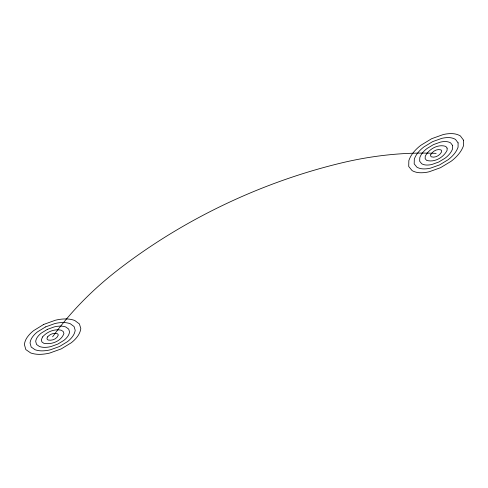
<?xml version="1.0" encoding="UTF-8"?>
<svg xmlns="http://www.w3.org/2000/svg" width="488" height="488" viewBox="0 0 488 488"><rect width="100%" height="100%" fill="white"/><g stroke="black" fill="none" stroke-linecap="round" stroke-linejoin="round"><path stroke-width="0.73" d="M436.132 153.372A292.611 213.195 -26.2 0 0 340.929 163.077A410.03 277.843 -24.3 0 0 117.797 270.041A291.818 212.506 -22.1 0 0 52.606 336.793M447.112 148.12L447.112 150.292C443.61 157.453 434.387 162.876 426.5 160.296L425.158 158.618L425.243 156.258C428.738 149.145 437.986 143.783 445.806 146.418L447.112 148.12M452.608 145.491L452.596 148.755A14.609 11.797 -45.1 0 1 449.576 153.958A21.631 17.544 -45.3 0 1 445.105 158.173L438.743 162.022L431.965 164.456A21.594 17.562 -45.1 0 1 426.402 165.036A13.701 11.133 -44.4 0 1 421.693 163.748L419.674 161.241L419.784 157.703A13.615 11.023 -43.8 0 1 422.565 152.774A21.246 17.111 -43.6 0 1 427.049 148.504L433.484 144.601L440.359 142.136A21.277 17.092 -43.9 0 1 445.971 141.581A13.664 10.992 -44.6 0 1 450.656 142.935L452.608 145.491M458.104 142.862L458.067 147.217A19.514 15.756 -45.4 0 1 454.029 154.153A28.926 23.491 -45.6 0 1 448.069 159.765L439.609 164.877L430.587 168.116A28.871 23.522 -45.3 0 1 423.181 168.897A18.282 14.872 -44.3 0 1 416.905 167.195L414.19 163.864L414.318 159.149A18.129 14.677 -43.6 0 1 418.021 152.579A28.243 22.723 -43.4 0 1 423.999 146.87L432.594 141.648L441.78 138.36A28.298 22.692 -43.8 0 1 449.271 137.622A18.215 14.628 -44.6 0 1 455.511 139.44L458.104 142.862M463.6 140.233L463.533 145.686A24.443 19.727 -45.6 0 1 458.47 154.348A36.277 29.487 -46 0 1 451.022 161.345L440.463 167.719L429.214 171.764A36.185 29.542 -45.5 0 1 419.967 172.746A22.863 18.629 -44.3 0 1 412.116 170.629L408.712 166.487L408.846 160.595A22.625 18.324 -43.4 0 1 413.452 152.378A35.209 28.292 -43.1 0 1 420.93 145.229L431.697 138.683L443.208 134.566A35.288 28.249 -43.6 0 1 452.583 133.651A22.759 18.245 -44.6 0 1 460.385 135.939L463.6 140.233M430.69 154.812L430.648 155.995L431.313 156.837C435.259 158.136 439.883 155.416 441.628 151.829L441.622 150.743L440.963 149.895C437.053 148.59 432.441 151.268 430.69 154.812M42.523 336.958L41.346 339.88L41.895 341.917L43.822 343.284C51.405 344.931 61.262 341.24 63.916 333.53L63.33 331.663L61.427 330.278C54.565 328.57 47.062 331.761 42.523 336.958M47.574 336.873L46.982 338.337L47.251 339.355L48.214 340.038C52.002 340.874 56.943 339.02 58.267 335.158L57.968 334.231L57.011 333.536C53.588 332.688 49.843 334.28 47.574 336.873M43.755 324.416L33.623 330.644A34.776 27.651 -4.7 0 0 27.279 337.208A22.418 17.849 -3.7 0 0 24.4 344.528L25.834 349.597L30.713 352.97A22.655 18.135 -2.8 0 0 39.955 354.349A35.746 28.841 -2.3 0 0 49.91 352.989L61.262 348.883L71.211 342.814A35.679 28.914 -2.8 0 0 77.555 336.385A23.973 19.404 -3.8 0 0 80.825 328.656L79.428 323.965L74.719 320.457A22.32 17.958 -4.8 0 0 65.483 318.926A34.715 27.718 -5.1 0 0 55.364 320.238L43.755 324.416M45.543 326.917L37.448 331.889A27.889 22.216 -4.5 0 0 32.379 337.123A17.94 14.311 -3.7 0 0 30.055 342.979L31.183 347.041L35.075 349.75A18.099 14.494 -3 0 0 42.468 350.866A28.511 22.979 -2.7 0 0 50.447 349.78L59.548 346.486L67.521 341.618A28.469 23.021 -3 0 0 72.596 336.464A19.16 15.482 -3.8 0 0 75.195 330.278L74.06 326.533L70.278 323.733A17.879 14.378 -4.6 0 0 62.891 322.525A27.853 22.259 -4.9 0 0 54.808 323.581L45.543 326.917M47.324 329.4L41.26 333.121A20.966 16.732 -4.3 0 0 37.46 337.043A13.463 10.754 -3.7 0 0 35.703 341.429L36.539 344.479L39.443 346.517A13.548 10.858 -3.2 0 0 44.994 347.365A21.313 17.165 -2.9 0 0 50.984 346.553L57.822 344.083L63.818 340.417A21.295 17.19 -3.2 0 0 67.625 336.543A14.359 11.584 -3.8 0 0 69.558 331.901L68.698 329.101L65.85 327.009A13.432 10.797 -4.4 0 0 60.305 326.112A20.947 16.757 -4.6 0 0 54.253 326.905L47.324 329.4"/></g></svg>
